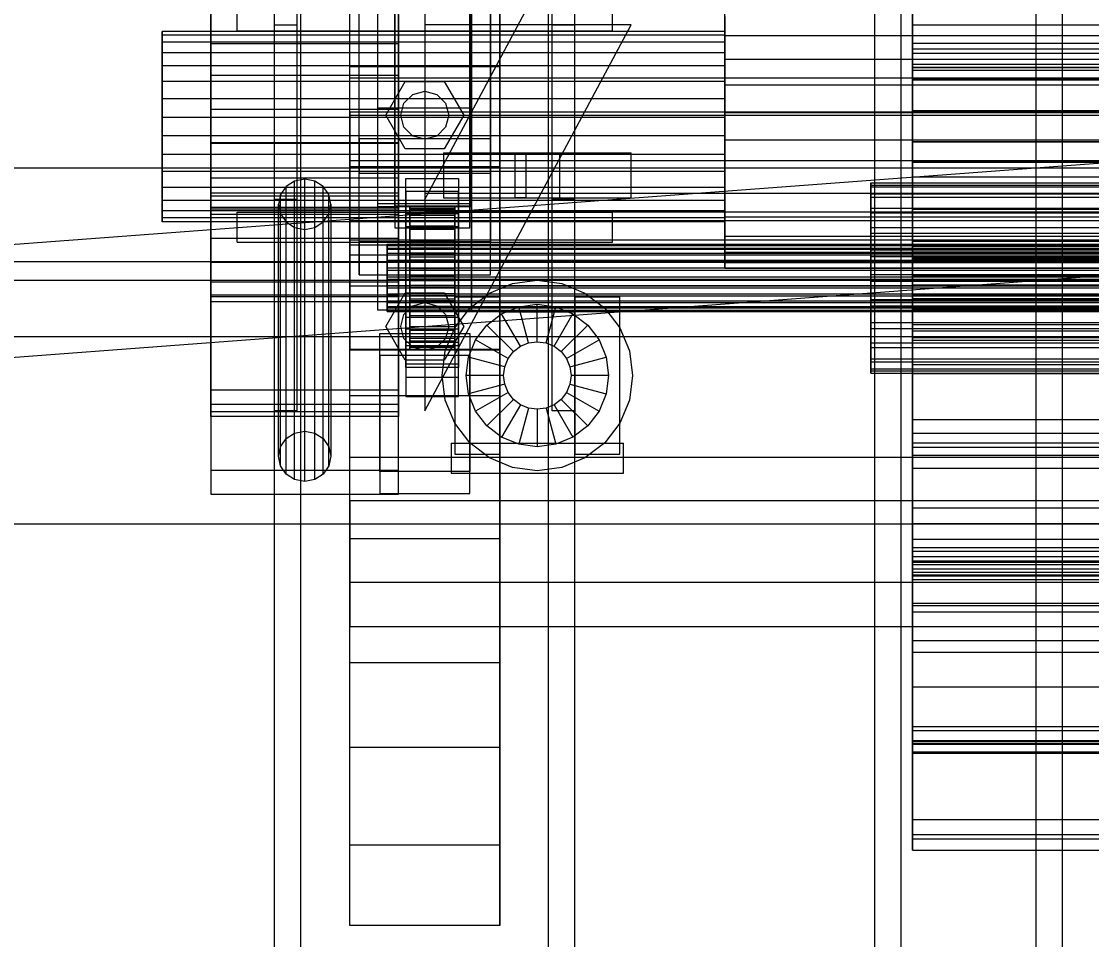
# Model space of a CAD drawing. Header units: millimetres. Extents: x -1970 to 34302, y -65268 to 6837.
# Drawn here: x -537.5 to -252.3, y -35796.8 to -35551.9 of the extents above; entities that cross this region are included whole.
import ezdxf

# ---------------------------------------------------------------- set-up
doc = ezdxf.new("R2010")
doc.units = ezdxf.units.MM
for name, color, linetype, lineweight in [('COTAS_O', 1, 'Continuous', 0), ('COTAS_P', 1, 'Continuous', 0), ('frontal_C01', 7, 'Continuous', 0), ('frontal_C02', 7, 'Continuous', 0), ('frontal_C05', 7, 'Continuous', 0), ('frontal_C07', 7, 'Continuous', 0), ('frontal_tolva_provisional', 7, 'Continuous', 0)]:
    doc.layers.add(name, color=color, linetype=linetype, lineweight=lineweight)
doc.dimstyles.new('R19_100', dxfattribs={"dimtxt": 250, "dimasz": 150, "dimexe": 150, "dimexo": 80, "dimgap": 100, "dimtad": 1, "dimtih": 1, "dimtoh": 1, "dimdsep": 46, "dimcen": 0.09, "dimadec": 0, "dimazin": 0, "dimtfac": 1, "dimtdec": 4, "dimtofl": 0, "dimtmove": 0, "dimatfit": 3, "dimfxl": 1, "dimtolj": 1, "dimtzin": 0, "dimarcsym": 0})

# ---------------------------------------------------------------- blocks, each defined once
blk = doc.blocks.new('*D41')
at = {"layer": 'COTAS_O', "color": 0, "lineweight": -2, "transparency": 16777216}
for p, q in [((-1480, -35920), (-1480, -35150)), ((490, -35920), (490, -35150)), ((-1330, -35300), (340, -35300))]:
    blk.add_line(p, q, dxfattribs=at)
at = {"layer": 'COTAS_O', "color": 0, "transparency": 16777216}
for points in [[(-1330, -35275), (-1330, -35325), (-1480, -35300)], [(340, -35275), (340, -35325), (490, -35300)]]:
    blk.add_solid(points, dxfattribs=at)
at = {"layer": 'Defpoints', "color": 0, "transparency": 16777216}
for p in [(490, -35300), (-1480, -36000), (490, -36000)]:
    blk.add_point(p, dxfattribs=at)
blk = doc.blocks.new('*D42')
at = {"layer": 'COTAS_P', "color": 0, "lineweight": -2, "transparency": 16777216}
for p, q in [((-724, -34900), (46, -34900)), ((-104, -35850), (-104, -35050)), ((-724, -36000), (46, -36000))]:
    blk.add_line(p, q, dxfattribs=at)
at = {"layer": 'COTAS_P', "color": 0, "transparency": 16777216}
for points in [[(-129, -35050), (-79, -35050), (-104, -34900)], [(-129, -35850), (-79, -35850), (-104, -36000)]]:
    blk.add_solid(points, dxfattribs=at)
at = {"layer": 'Defpoints', "color": 0, "transparency": 16777216}
for p in [(-804, -34900), (-104, -34900), (-804, -36000)]:
    blk.add_point(p, dxfattribs=at)
blk = doc.blocks.new('*D43')
at = {"layer": 'COTAS_P', "color": 0, "lineweight": -2, "transparency": 16777216}
for p, q in [((-804, -35920), (-804, -35150)), ((804, -35920), (804, -35150)), ((-654, -35300), (654, -35300))]:
    blk.add_line(p, q, dxfattribs=at)
at = {"layer": 'COTAS_P', "color": 0, "transparency": 16777216}
for points in [[(-654, -35275), (-654, -35325), (-804, -35300)], [(654, -35275), (654, -35325), (804, -35300)]]:
    blk.add_solid(points, dxfattribs=at)
at = {"layer": 'Defpoints', "color": 0, "transparency": 16777216}
for p in [(804, -35300), (-804, -36000), (804, -36000)]:
    blk.add_point(p, dxfattribs=at)

msp = doc.modelspace()

# ---------------------------------------------------------------- linework, layer by layer
at = {"layer": 'frontal_C01'}
for p, q in [((-470, -35975), (-470, -34032.596)), ((-463, -35975), (-463, -34032.596)), ((-397, -35975), (-397, -34032.596)), ((-390, -35975), (-390, -34032.596)), ((-470, -35975), (-470, -34793.537)), ((-463, -35975), (-463, -34793.537)), ((-397, -35975), (-397, -34793.537)), ((-390, -35975), (-390, -34793.537)), ((-442.5, -35575.013), (-442.5, -34933.521)), ((-417.5, -34933.521), (-417.5, -35575.013)), ((-442.5, -35600.645), (-442.5, -34959.153)), ((-417.5, -35600.645), (-417.5, -34959.153)), ((-450, -35564.015), (-450, -35198.763)), ((-410, -35198.763), (-410, -35564.015)), ((-450, -35611.642), (-450, -35246.391)), ((-410, -35611.642), (-410, -35246.391)), ((-447.5, -35583.263), (-447.5, -35307.023)), ((-412.5, -35307.023), (-412.5, -35583.263)), ((-447.5, -35592.394), (-447.5, -35316.154)), ((-412.5, -35592.394), (-412.5, -35316.154)), ((-470, -35599.479), (-470, -35496.479)), ((-464, -35599.479), (-464, -35496.479)), ((-430, -35599.479), (-375, -35496.479)), ((-430, -35496.479), (-430, -35599.479)), ((-396, -35599.479), (-396, -35496.479)), ((-390, -35599.479), (-390, -35496.479)), ((-300, -35512.784), (-300, -35560.412)), ((-300, -35563.456), (-300, -35515.828)), ((-300, -35565.047), (-300, -35516.191)), ((-300, -35518.318), (-300, -35567.174)), ((-480, -35554.479), (-480, -35546.479)), ((-380, -35554.479), (-380, -35546.479)), ((-480, -35554.479), (-380, -35554.479)), ((-470, -35554.479), (-463, -35554.479)), ((-470, -35975), (-470, -35554.479)), ((-463, -35975), (-463, -35554.479)), ((-463, -35554.479), (-397, -35554.479)), ((-397, -35554.479), (-390, -35554.479)), ((-397, -35975), (-397, -35554.479)), ((-390, -35975), (-390, -35554.479)), ((-300, -35564.136), (-300, -35559.391)), ((-300, -35559.391), (-300, -35583.956)), ((300, -35559.391), (-300, -35559.391)), ((-300, -35560.412), (300, -35560.412)), ((-300, -35563.456), (-300, -35560.412)), ((-450, -35611.642), (-450, -35564.015)), ((-450, -35564.015), (-410, -35564.015)), ((-450, -35745.484), (-450, -35564.015)), ((-410, -35564.015), (-410, -35611.642)), ((-410, -35564.015), (-410, -35745.484)), ((300, -35563.456), (-300, -35563.456)), ((-300, -35589.432), (-300, -35564.136)), ((-300, -35564.136), (300, -35564.136)), ((-300, -35564.278), (-300, -35567.594)), ((-300, -35589.596), (-300, -35564.278)), ((-300, -35564.278), (300, -35564.278)), ((300, -35565.047), (-300, -35565.047)), ((-300, -35565.047), (-300, -35567.174)), ((-450, -35576.135), (-450, -35567.004)), ((-450, -35567.004), (450, -35567.004)), ((-450, -35605.106), (-450, -35567.004)), ((-440.4, -35576.979), (-435.2, -35567.972)), ((-435.2, -35567.972), (-424.8, -35567.972)), ((-424.8, -35567.972), (-419.6, -35576.979)), ((-300, -35567.174), (300, -35567.174)), ((-300, -35567.594), (-300, -35593.423)), ((300, -35567.594), (-300, -35567.594)), ((-433.2, -35571.436), (-430, -35570.579)), ((-430, -35570.579), (-426.8, -35571.436)), ((-436.4, -35576.979), (-435.543, -35573.779)), ((-435.543, -35573.779), (-433.2, -35571.436)), ((-426.8, -35571.436), (-424.457, -35573.779)), ((-424.457, -35573.779), (-423.6, -35576.979)), ((450, -35576.135), (-450, -35576.135)), ((-450, -35576.135), (-450, -35614.237)), ((-450, -35589.153), (-450, -35576.978)), ((-450, -35576.978), (450, -35576.978)), ((-450, -35610.318), (-450, -35576.978)), ((-442.5, -35600.645), (-442.5, -35575.013)), ((-442.5, -35575.013), (-417.5, -35575.013)), ((-435.2, -35585.985), (-440.4, -35576.979)), ((-435.543, -35580.179), (-436.4, -35576.979)), ((-419.6, -35576.979), (-424.8, -35585.985)), ((-423.6, -35576.979), (-424.457, -35580.179)), ((-417.5, -35575.013), (-417.5, -35600.645)), ((-433.2, -35582.521), (-435.543, -35580.179)), ((-430, -35583.379), (-433.2, -35582.521)), ((-426.8, -35582.521), (-430, -35583.379)), ((-424.457, -35580.179), (-426.8, -35582.521)), ((-412.5, -35583.263), (-447.5, -35583.263)), ((-447.5, -35583.263), (-447.5, -35592.394)), ((-412.5, -35592.394), (-412.5, -35583.263)), ((-300, -35583.956), (-300, -35589.432)), ((-300, -35583.956), (300, -35583.956)), ((-424.8, -35585.985), (-435.2, -35585.985)), ((450, -35589.153), (-450, -35589.153)), ((-450, -35589.153), (-450, -35622.493)), ((300, -35589.432), (-300, -35589.432)), ((-300, -35593.423), (-300, -35589.596)), ((300, -35589.596), (-300, -35589.596)), ((-447.5, -35592.394), (-412.5, -35592.394)), ((-300, -35593.423), (300, -35593.423)), ((-464, -35599.479), (-470, -35599.479)), ((-390, -35599.479), (-396, -35599.479)), ((-417.5, -35600.645), (-442.5, -35600.645)), ((450, -35605.106), (-450, -35605.106)), ((-450, -35605.106), (-450, -35614.237)), ((450, -35610.318), (-450, -35610.318)), ((-450, -35610.318), (-450, -35622.493)), ((-410, -35611.642), (-450, -35611.642)), ((-450, -35793.112), (-450, -35611.642)), ((-410, -35793.112), (-410, -35611.642)), ((-450, -35614.237), (450, -35614.237)), ((-450, -35622.493), (450, -35622.493)), ((-450, -35793.112), (-450, -35745.484)), ((-450, -35745.484), (-410, -35745.484)), ((-410, -35745.484), (-410, -35793.112)), ((-410, -35793.112), (-450, -35793.112))]:
    msp.add_line(p, q, dxfattribs=at)
at = {"layer": 'frontal_C02'}
for p, q in [((-470, -35975), (-470, -33576.746)), ((-463, -35975), (-463, -33576.746)), ((-397, -35975), (-397, -33576.746)), ((-390, -35975), (-390, -33576.746)), ((-470, -35975), (-470, -34072.136)), ((-463, -35975), (-463, -34072.136)), ((-397, -35975), (-397, -34072.136)), ((-390, -35975), (-390, -34072.136)), ((-470, -35975), (-470, -34861.253)), ((-463, -35975), (-463, -34861.253)), ((-397, -35975), (-397, -34861.253)), ((-390, -35975), (-390, -34861.253)), ((-442.5, -35601.333), (-442.5, -35132.029)), ((-417.5, -35132.029), (-417.5, -35601.333)), ((-442.5, -35628.97), (-442.5, -35159.666)), ((-417.5, -35628.97), (-417.5, -35159.666)), ((-450, -35590.878), (-450, -35303.277)), ((-410, -35303.277), (-410, -35590.878)), ((-450, -35639.425), (-450, -35351.825)), ((-410, -35639.425), (-410, -35351.825)), ((-438, -35601.188), (-438, -35450.491)), ((-418, -35450.491), (-418, -35601.188)), ((-438, -35456.337), (-438, -35607.033)), ((-418, -35607.033), (-418, -35456.337)), ((-450, -35651.688), (-450, -35477.439)), ((-410, -35477.439), (-410, -35651.688)), ((-447.5, -35610.767), (-447.5, -35492.182)), ((-412.5, -35492.182), (-412.5, -35610.767)), ((-447.5, -35619.535), (-447.5, -35500.95)), ((-412.5, -35619.535), (-412.5, -35500.95)), ((-450, -35689.941), (-450, -35515.692)), ((-410, -35689.941), (-410, -35515.692)), ((-300, -35523.652), (-300, -35552.993)), ((-487, -35543.73), (-487, -35557.93)), ((-437, -35557.93), (-437, -35543.73)), ((-300, -35575.825), (-300, -35544.928)), ((-430, -35547.837), (-430, -35597.837)), ((-350, -35555.832), (-350, -35546.45)), ((-300, -35557.865), (-300, -35546.612)), ((-300, -35557.865), (-300, -35548.121)), ((-487, -35566.264), (-487, -35550.108)), ((-437, -35550.108), (-437, -35566.264)), ((-350, -35550.676), (-350, -35562.156)), ((-470, -35655.837), (-470, -35552.837)), ((-470, -35552.837), (-464, -35552.837)), ((-464, -35655.837), (-464, -35552.837)), ((-430, -35655.837), (-375, -35552.837)), ((-375, -35552.837), (-430, -35552.837)), ((-430, -35552.837), (-430, -35655.837)), ((-396, -35655.837), (-396, -35552.837)), ((-396, -35552.837), (-390, -35552.837)), ((-390, -35655.837), (-390, -35552.837)), ((-300, -35552.993), (-300, -35584.175)), ((300, -35552.993), (-300, -35552.993)), ((-500, -35557.486), (-500, -35554.618)), ((-500, -35554.618), (-500, -35555.613)), ((-350, -35554.618), (-500, -35554.618)), ((-500, -35555.613), (-500, -35560.322)), ((-350, -35555.613), (-500, -35555.613)), ((-350, -35555.613), (-350, -35554.618)), ((-350, -35554.618), (-350, -35557.486)), ((-350, -35560.322), (-350, -35555.613)), ((-350, -35568.894), (-350, -35555.832)), ((350, -35555.832), (-350, -35555.832)), ((-500, -35563.782), (-500, -35557.486)), ((-350, -35557.486), (-500, -35557.486)), ((-487, -35557.93), (-487, -35575.49)), ((-437, -35557.93), (-487, -35557.93)), ((-437, -35575.49), (-437, -35557.93)), ((-350, -35557.486), (-350, -35563.782)), ((300, -35557.865), (-300, -35557.865)), ((-500, -35560.322), (-500, -35568.026)), ((-350, -35560.322), (-500, -35560.322)), ((-350, -35568.026), (-350, -35560.322)), ((-350, -35562.156), (-350, -35576.354)), ((350, -35562.156), (-350, -35562.156)), ((-500, -35572.547), (-500, -35563.782)), ((-350, -35563.782), (-500, -35563.782)), ((-350, -35563.782), (-350, -35572.547)), ((-500, -35568.026), (-500, -35577.553)), ((-350, -35568.026), (-500, -35568.026)), ((-487, -35584.51), (-487, -35566.264)), ((-487, -35566.264), (-437, -35566.264)), ((-437, -35566.264), (-437, -35584.51)), ((-350, -35577.553), (-350, -35568.026)), ((-350, -35583.646), (-350, -35568.894)), ((-350, -35568.894), (350, -35568.894)), ((-500, -35582.447), (-500, -35572.547)), ((-500, -35572.547), (-350, -35572.547)), ((-350, -35572.547), (-350, -35582.447)), ((-487, -35575.49), (-487, -35593.736)), ((-437, -35575.49), (-487, -35575.49)), ((-437, -35593.736), (-437, -35575.49)), ((-350, -35576.354), (-350, -35591.106)), ((350, -35576.354), (-350, -35576.354)), ((-300, -35607.007), (-300, -35575.825)), ((300, -35575.825), (-300, -35575.825)), ((-500, -35577.553), (-500, -35587.453)), ((-350, -35577.553), (-500, -35577.553)), ((-350, -35587.453), (-350, -35577.553)), ((-500, -35591.974), (-500, -35582.447)), ((-350, -35582.447), (-500, -35582.447)), ((-350, -35582.447), (-350, -35591.974)), ((-487, -35657.312), (-487, -35584.245)), ((-487, -35584.245), (-437, -35584.245)), ((-487, -35598.59), (-487, -35584.245)), ((-487, -35602.07), (-487, -35584.51)), ((-437, -35584.51), (-487, -35584.51)), ((-437, -35584.245), (-437, -35657.312)), ((-437, -35584.245), (-437, -35598.59)), ((-437, -35584.51), (-437, -35602.07)), ((-350, -35597.844), (-350, -35583.646)), ((350, -35583.646), (-350, -35583.646)), ((-300, -35584.175), (-300, -35615.072)), ((300, -35584.175), (-300, -35584.175)), ((-500, -35587.453), (-500, -35596.218)), ((-350, -35587.453), (-500, -35587.453)), ((-350, -35596.218), (-350, -35587.453)), ((-410, -35590.77), (-450, -35590.77)), ((-450, -35590.77), (-450, -35639.533)), ((-450, -35722.94), (-450, -35590.77)), ((-450, -35639.425), (-450, -35590.878)), ((-450, -35590.878), (-410, -35590.878)), ((-410, -35639.533), (-410, -35590.77)), ((-410, -35590.77), (-410, -35722.94)), ((-410, -35590.878), (-410, -35639.425)), ((-350, -35591.106), (-350, -35604.168)), ((350, -35591.106), (-350, -35591.106)), ((-500, -35599.678), (-500, -35591.974)), ((-350, -35591.974), (-500, -35591.974)), ((-487, -35593.736), (-487, -35609.892)), ((-437, -35593.736), (-487, -35593.736)), ((-462, -35594.023), (-464.679, -35594.533)), ((-459.321, -35594.533), (-462, -35594.023)), ((-462, -35661.244), (-462, -35594.023)), ((-437, -35609.892), (-437, -35593.736)), ((-435, -35597.362), (-435, -35593.855)), ((-435, -35593.855), (-421, -35593.855)), ((-435, -35634.021), (-435, -35593.855)), ((-421, -35593.855), (-421, -35597.362)), ((-421, -35593.855), (-421, -35634.021)), ((-350, -35591.974), (-350, -35599.678)), ((-500, -35596.218), (-500, -35602.514)), ((-350, -35596.218), (-500, -35596.218)), ((-466.95, -35595.984), (-468.467, -35598.156)), ((-464.679, -35594.533), (-466.95, -35595.984)), ((-466.95, -35663.205), (-466.95, -35595.984)), ((-464.679, -35661.754), (-464.679, -35594.533)), ((-457.05, -35595.984), (-459.321, -35594.533)), ((-459.321, -35661.754), (-459.321, -35594.533)), ((-455.533, -35598.156), (-457.05, -35595.984)), ((-457.05, -35663.205), (-457.05, -35595.984)), ((-350, -35602.514), (-350, -35596.218)), ((-311.15, -35596.077), (-311.15, -35594.983)), ((-311.15, -35594.983), (-311.15, -35595.62)), ((-311.15, -35594.983), (311.15, -35594.983)), ((-311.15, -35595.62), (-311.15, -35597.942)), ((-311.15, -35595.62), (311.15, -35595.62)), ((-311.15, -35598.826), (-311.15, -35596.077)), ((-311.15, -35596.077), (311.15, -35596.077)), ((-500, -35604.387), (-500, -35599.678)), ((-350, -35599.678), (-500, -35599.678)), ((-487, -35650.295), (-487, -35597.688)), ((-487, -35597.688), (-437, -35597.688)), ((-487, -35603.426), (-487, -35597.688)), ((-437, -35598.59), (-487, -35598.59)), ((-487, -35598.59), (-487, -35671.657)), ((-468.467, -35598.156), (-469, -35600.718)), ((-468.467, -35665.377), (-468.467, -35598.156)), ((-455, -35600.718), (-455.533, -35598.156)), ((-455.533, -35665.377), (-455.533, -35598.156)), ((-437, -35597.688), (-437, -35650.295)), ((-437, -35597.688), (-437, -35603.426)), ((-437, -35671.657), (-437, -35598.59)), ((-421, -35597.362), (-435, -35597.362)), ((-435, -35597.362), (-435, -35637.528)), ((-430, -35597.837), (-430, -35602.837)), ((430, -35597.837), (-430, -35597.837)), ((-421, -35637.528), (-421, -35597.362)), ((-350, -35609.324), (-350, -35597.844)), ((350, -35597.844), (-350, -35597.844)), ((-350, -35599.678), (-350, -35604.387)), ((-311.15, -35597.942), (-311.15, -35601.794)), ((-311.15, -35597.942), (311.15, -35597.942)), ((-311.15, -35603.043), (-311.15, -35598.826)), ((-311.15, -35598.826), (311.15, -35598.826)), ((-500, -35602.514), (-500, -35605.382)), ((-350, -35602.514), (-500, -35602.514)), ((-487, -35654.121), (-487, -35601.513)), ((-487, -35601.513), (-437, -35601.513)), ((-487, -35625.421), (-487, -35601.513)), ((-487, -35616.27), (-487, -35602.07)), ((-437, -35602.07), (-487, -35602.07)), ((-469, -35600.718), (-468.467, -35603.279)), ((-469, -35667.939), (-469, -35600.718)), ((-455.533, -35603.279), (-455, -35600.718)), ((-455, -35600.718), (-455, -35667.939)), ((-442.5, -35628.97), (-442.5, -35601.333)), ((-442.5, -35601.333), (-417.5, -35601.333)), ((-418, -35601.188), (-438, -35601.188)), ((-438, -35601.188), (-438, -35607.033)), ((-437, -35601.513), (-437, -35654.121)), ((-437, -35601.513), (-437, -35625.421)), ((-437, -35602.07), (-437, -35616.27)), ((-434, -35611.373), (-434, -35601.38)), ((-434, -35601.38), (-434, -35601.855)), ((-434, -35601.38), (-422, -35601.38)), ((-434, -35602.198), (-434, -35601.38)), ((-434, -35611.599), (-434, -35601.855)), ((-434, -35601.855), (-434, -35603.593)), ((-434, -35601.855), (-422, -35601.855)), ((-434, -35611.761), (-434, -35602.198)), ((-434, -35602.198), (-422, -35602.198)), ((-434, -35604.254), (-434, -35602.198)), ((-422, -35601.855), (-422, -35601.38)), ((-422, -35601.38), (-422, -35611.373)), ((-422, -35601.38), (-422, -35602.198)), ((-422, -35603.593), (-422, -35601.855)), ((-422, -35601.855), (-422, -35611.599)), ((-422, -35602.198), (-422, -35611.761)), ((-422, -35602.198), (-422, -35604.254)), ((-418, -35607.033), (-418, -35601.188)), ((-417.5, -35601.333), (-417.5, -35628.97)), ((-350, -35605.382), (-350, -35602.514)), ((-311.15, -35601.794), (-311.15, -35606.91)), ((-311.15, -35601.794), (311.15, -35601.794)), ((-300, -35602.135), (-300, -35613.388)), ((300, -35602.135), (-300, -35602.135)), ((-300, -35602.135), (-300, -35611.879)), ((-500, -35605.382), (-500, -35604.387)), ((-350, -35604.387), (-500, -35604.387)), ((-350, -35605.382), (-500, -35605.382)), ((-437, -35603.426), (-487, -35603.426)), ((-487, -35603.426), (-487, -35656.033)), ((-480, -35602.837), (-380, -35602.837)), ((-480, -35610.837), (-480, -35602.837)), ((-468.467, -35603.279), (-466.95, -35605.451)), ((-468.467, -35670.5), (-468.467, -35603.279)), ((-466.95, -35605.451), (-464.679, -35606.902)), ((-466.95, -35672.672), (-466.95, -35605.451)), ((-459.321, -35606.902), (-457.05, -35605.451)), ((-457.05, -35605.451), (-455.533, -35603.279)), ((-457.05, -35672.672), (-457.05, -35605.451)), ((-455.533, -35670.5), (-455.533, -35603.279)), ((-437, -35656.033), (-437, -35603.426)), ((-435, -35606.715), (-435, -35603.208)), ((-435, -35603.208), (-421, -35603.208)), ((-435, -35643.374), (-435, -35603.208)), ((-434, -35612.422), (-434, -35603.593)), ((-434, -35603.593), (-434, -35606.474)), ((-434, -35603.593), (-422, -35603.593)), ((-434, -35612.735), (-434, -35604.254)), ((-434, -35604.254), (-422, -35604.254)), ((-434, -35607.409), (-434, -35604.254)), ((430, -35602.837), (-430, -35602.837)), ((-422, -35606.474), (-422, -35603.593)), ((-422, -35603.593), (-422, -35612.422)), ((-422, -35604.254), (-422, -35612.735)), ((-422, -35604.254), (-422, -35607.409)), ((-421, -35603.208), (-421, -35606.715)), ((-421, -35603.208), (-421, -35643.374)), ((-380, -35610.837), (-380, -35602.837)), ((-350, -35604.168), (-350, -35613.55)), ((350, -35604.168), (-350, -35604.168)), ((-350, -35604.387), (-350, -35605.382)), ((-311.15, -35608.441), (-311.15, -35603.043)), ((-311.15, -35603.043), (311.15, -35603.043)), ((-464.679, -35606.902), (-462, -35607.412)), ((-464.679, -35674.123), (-464.679, -35606.902)), ((-462, -35607.412), (-459.321, -35606.902)), ((-462, -35674.633), (-462, -35607.412)), ((-459.321, -35674.123), (-459.321, -35606.902)), ((-438, -35607.033), (-418, -35607.033)), ((-421, -35606.715), (-435, -35606.715)), ((-435, -35606.715), (-435, -35646.881)), ((-434, -35613.787), (-434, -35606.474)), ((-434, -35606.474), (-434, -35610.301)), ((-434, -35606.474), (-422, -35606.474)), ((-434, -35614.229), (-434, -35607.409)), ((-434, -35607.409), (-422, -35607.409)), ((-434, -35611.446), (-434, -35607.409)), ((-422, -35610.301), (-422, -35606.474)), ((-422, -35606.474), (-422, -35613.787)), ((-422, -35607.409), (-422, -35614.229)), ((-422, -35607.409), (-422, -35611.446)), ((-421, -35646.881), (-421, -35606.715)), ((-311.15, -35606.91), (-311.15, -35612.944)), ((-311.15, -35606.91), (311.15, -35606.91)), ((-311.15, -35614.652), (-311.15, -35608.441)), ((-311.15, -35608.441), (311.15, -35608.441)), ((-300, -35636.348), (-300, -35607.007)), ((300, -35607.007), (-300, -35607.007)), ((-487, -35609.892), (-487, -35621.496)), ((-437, -35609.892), (-487, -35609.892)), ((-480, -35610.837), (-380, -35610.837)), ((-470, -35610.837), (-463, -35610.837)), ((-470, -35975), (-470, -35610.837)), ((-463, -35975), (-463, -35610.837)), ((-463, -35610.837), (-397, -35610.837)), ((-412.5, -35610.767), (-447.5, -35610.767)), ((-447.5, -35610.767), (-447.5, -35619.535)), ((-437, -35621.496), (-437, -35609.892)), ((-434, -35615.6), (-434, -35610.301)), ((-434, -35610.301), (-434, -35614.815)), ((-434, -35610.301), (-422, -35610.301)), ((-422, -35614.815), (-422, -35610.301)), ((-422, -35610.301), (-422, -35615.6)), ((-412.5, -35619.535), (-412.5, -35610.767)), ((-397, -35610.837), (-390, -35610.837)), ((-397, -35975), (-397, -35610.837)), ((-390, -35975), (-390, -35610.837)), ((-350, -35616.341), (-350, -35609.324)), ((350, -35609.324), (-350, -35609.324)), ((-300, -35610.29), (300, -35610.29)), ((-300, -35624.903), (-300, -35610.29)), ((-300, -35619.854), (-300, -35610.29)), ((-300, -35625.815), (-300, -35610.624)), ((-300, -35610.624), (-300, -35615.344)), ((300, -35610.624), (-300, -35610.624)), ((-440, -35611.761), (-440, -35611.373)), ((-440, -35611.373), (-440, -35611.599)), ((-440, -35611.373), (440, -35611.373)), ((-440, -35611.599), (-440, -35612.422)), ((-440, -35611.599), (440, -35611.599)), ((-440, -35612.735), (-440, -35611.761)), ((-440, -35611.761), (440, -35611.761)), ((-440, -35612.422), (-440, -35613.787)), ((-440, -35612.422), (440, -35612.422)), ((-440, -35614.229), (-440, -35612.735)), ((-440, -35612.735), (440, -35612.735)), ((-440, -35613.787), (-440, -35615.6)), ((-440, -35613.787), (440, -35613.787)), ((-434, -35611.599), (-434, -35611.373)), ((-422, -35611.373), (-434, -35611.373)), ((-434, -35611.373), (-434, -35611.761)), ((-434, -35616.142), (-434, -35611.446)), ((-434, -35611.446), (-422, -35611.446)), ((-434, -35616.092), (-434, -35611.446)), ((-434, -35612.422), (-434, -35611.599)), ((-422, -35611.599), (-434, -35611.599)), ((-422, -35611.761), (-434, -35611.761)), ((-434, -35611.761), (-434, -35612.735)), ((-434, -35613.787), (-434, -35612.422)), ((-422, -35612.422), (-434, -35612.422)), ((-422, -35612.735), (-434, -35612.735)), ((-434, -35612.735), (-434, -35614.229)), ((-434, -35615.6), (-434, -35613.787)), ((-422, -35613.787), (-434, -35613.787)), ((-422, -35611.373), (-422, -35611.599)), ((-422, -35611.761), (-422, -35611.373)), ((-422, -35611.446), (-422, -35616.142)), ((-422, -35611.446), (-422, -35616.092)), ((-422, -35611.599), (-422, -35612.422)), ((-422, -35612.735), (-422, -35611.761)), ((-422, -35612.422), (-422, -35613.787)), ((-422, -35614.229), (-422, -35612.735)), ((-422, -35613.787), (-422, -35615.6)), ((-350, -35613.55), (-350, -35617.825)), ((350, -35613.55), (-350, -35613.55)), ((-311.15, -35612.944), (-311.15, -35619.484)), ((311.15, -35612.944), (-311.15, -35612.944)), ((-300, -35611.879), (300, -35611.879)), ((-300, -35623.132), (-300, -35611.879)), ((-300, -35613.388), (300, -35613.388)), ((-300, -35623.132), (-300, -35613.388)), ((-487, -35624.948), (-487, -35616.27)), ((-437, -35616.27), (-487, -35616.27)), ((-440, -35616.142), (-440, -35614.229)), ((-440, -35614.229), (440, -35614.229)), ((-440, -35615.6), (-440, -35617.738)), ((-440, -35615.6), (440, -35615.6)), ((-440, -35618.343), (-440, -35616.142)), ((-440, -35616.142), (440, -35616.142)), ((-437, -35616.27), (-437, -35624.948)), ((-422, -35614.229), (-434, -35614.229)), ((-434, -35614.229), (-434, -35616.142)), ((-434, -35614.815), (-434, -35617.738)), ((-422, -35614.815), (-434, -35614.815)), ((-434, -35614.815), (-434, -35619.707)), ((-434, -35617.738), (-434, -35615.6)), ((-422, -35615.6), (-434, -35615.6)), ((-434, -35618.343), (-434, -35616.092)), ((-434, -35616.092), (-422, -35616.092)), ((-434, -35621.029), (-434, -35616.092)), ((-422, -35616.142), (-434, -35616.142)), ((-434, -35616.142), (-434, -35618.343)), ((-422, -35616.142), (-422, -35614.229)), ((-422, -35617.738), (-422, -35614.815)), ((-422, -35619.707), (-422, -35614.815)), ((-422, -35615.6), (-422, -35617.738)), ((-422, -35616.092), (-422, -35618.343)), ((-422, -35616.092), (-422, -35621.029)), ((-422, -35618.343), (-422, -35616.142)), ((-350, -35617.825), (-350, -35616.341)), ((350, -35616.341), (-350, -35616.341)), ((-311.15, -35621.252), (-311.15, -35614.652)), ((-311.15, -35614.652), (311.15, -35614.652)), ((-300, -35615.072), (-300, -35643.579)), ((300, -35615.072), (-300, -35615.072)), ((-300, -35615.344), (-300, -35632.876)), ((-300, -35615.344), (300, -35615.344)), ((-447.5, -35619.535), (-412.5, -35619.535)), ((-440, -35617.738), (-440, -35620.055)), ((440, -35617.738), (-440, -35617.738)), ((-440, -35620.681), (-440, -35618.343)), ((-440, -35618.343), (440, -35618.343)), ((-434, -35617.738), (-422, -35617.738)), ((-434, -35620.055), (-434, -35617.738)), ((-422, -35618.343), (-434, -35618.343)), ((-434, -35618.343), (-434, -35620.681)), ((-434, -35620.055), (-434, -35619.707)), ((-434, -35619.707), (-434, -35624.644)), ((-434, -35619.707), (-422, -35619.707)), ((-422, -35617.738), (-422, -35620.055)), ((-422, -35620.681), (-422, -35618.343)), ((-422, -35624.644), (-422, -35619.707)), ((-422, -35619.707), (-422, -35620.055)), ((350, -35617.825), (-350, -35617.825)), ((-311.15, -35619.484), (-311.15, -35626.085)), ((-311.15, -35619.484), (311.15, -35619.484)), ((-300, -35619.854), (-300, -35634.467)), ((300, -35619.854), (-300, -35619.854)), ((-487, -35621.496), (-487, -35626.783)), ((-437, -35621.496), (-487, -35621.496)), ((-440, -35620.055), (-440, -35622.394)), ((-440, -35620.055), (440, -35620.055)), ((-440, -35622.998), (-440, -35620.681)), ((-440, -35620.681), (440, -35620.681)), ((-440, -35622.394), (-440, -35624.594)), ((-440, -35622.394), (440, -35622.394)), ((-437, -35626.783), (-437, -35621.496)), ((-434, -35622.394), (-434, -35620.055)), ((-422, -35620.055), (-434, -35620.055)), ((-434, -35620.681), (-434, -35621.029)), ((-422, -35620.681), (-434, -35620.681)), ((-434, -35620.681), (-434, -35622.998)), ((-434, -35621.029), (-422, -35621.029)), ((-434, -35625.921), (-434, -35621.029)), ((-434, -35624.594), (-434, -35622.394)), ((-434, -35622.394), (-434, -35624.644)), ((-422, -35622.394), (-434, -35622.394)), ((-422, -35620.055), (-422, -35622.394)), ((-422, -35621.029), (-422, -35620.681)), ((-422, -35622.998), (-422, -35620.681)), ((-422, -35621.029), (-422, -35625.921)), ((-422, -35624.644), (-422, -35622.394)), ((-422, -35622.394), (-422, -35624.594)), ((-311.15, -35627.792), (-311.15, -35621.252)), ((-311.15, -35621.252), (311.15, -35621.252)), ((-300, -35622.178), (-300, -35637.088)), ((-300, -35628.678), (-300, -35622.178)), ((-300, -35622.178), (300, -35622.178)), ((-487, -35626.783), (-487, -35624.948)), ((-437, -35624.948), (-487, -35624.948)), ((-437, -35625.421), (-487, -35625.421)), ((-487, -35625.421), (-487, -35678.029)), ((-440.4, -35633.337), (-435.2, -35624.33)), ((-440, -35625.136), (-440, -35622.998)), ((-440, -35622.998), (440, -35622.998)), ((-440, -35624.594), (-440, -35626.507)), ((-440, -35624.594), (440, -35624.594)), ((-440, -35626.95), (-440, -35625.136)), ((-440, -35625.136), (440, -35625.136)), ((-437, -35624.948), (-437, -35626.783)), ((-437, -35678.029), (-437, -35625.421)), ((-435.2, -35624.33), (-424.8, -35624.33)), ((-434, -35622.998), (-434, -35625.921)), ((-422, -35622.998), (-434, -35622.998)), ((-434, -35622.998), (-434, -35625.136)), ((-434, -35626.507), (-434, -35624.594)), ((-434, -35624.594), (-434, -35629.29)), ((-422, -35624.594), (-434, -35624.594)), ((-434, -35624.644), (-434, -35629.29)), ((-434, -35624.644), (-422, -35624.644)), ((-434, -35625.136), (-434, -35630.435)), ((-422, -35625.136), (-434, -35625.136)), ((-434, -35625.136), (-434, -35626.95)), ((-424.8, -35624.33), (-419.6, -35633.337)), ((-422, -35625.921), (-422, -35622.998)), ((-422, -35625.136), (-422, -35622.998)), ((-422, -35629.29), (-422, -35624.594)), ((-422, -35624.594), (-422, -35626.507)), ((-422, -35629.29), (-422, -35624.644)), ((-422, -35630.435), (-422, -35625.136)), ((-422, -35626.95), (-422, -35625.136)), ((300, -35623.132), (-300, -35623.132)), ((300, -35624.903), (-300, -35624.903)), ((-300, -35624.903), (-300, -35634.467)), ((-437, -35626.783), (-487, -35626.783)), ((-440, -35626.507), (-440, -35628.001)), ((-440, -35626.507), (440, -35626.507)), ((-440, -35628.314), (-440, -35626.95)), ((-440, -35626.95), (440, -35626.95)), ((-440, -35628.001), (-440, -35628.975)), ((-440, -35628.001), (440, -35628.001)), ((-440, -35629.137), (-440, -35628.314)), ((-440, -35628.314), (440, -35628.314)), ((-435.543, -35630.137), (-433.2, -35627.794)), ((-434, -35625.921), (-422, -35625.921)), ((-434, -35630.435), (-434, -35625.921)), ((-434, -35628.001), (-434, -35626.507)), ((-434, -35626.507), (-434, -35633.328)), ((-422, -35626.507), (-434, -35626.507)), ((-434, -35626.95), (-434, -35634.262)), ((-422, -35626.95), (-434, -35626.95)), ((-434, -35626.95), (-434, -35628.314)), ((-434, -35628.975), (-434, -35628.001)), ((-434, -35628.001), (-434, -35636.482)), ((-422, -35628.001), (-434, -35628.001)), ((-434, -35628.314), (-434, -35637.143)), ((-422, -35628.314), (-434, -35628.314)), ((-434, -35628.314), (-434, -35629.137)), ((-433.2, -35627.794), (-430, -35626.937)), ((-430, -35626.937), (-426.8, -35627.794)), ((-426.8, -35627.794), (-424.457, -35630.137)), ((-422, -35625.921), (-422, -35630.435)), ((-422, -35633.328), (-422, -35626.507)), ((-422, -35626.507), (-422, -35628.001)), ((-422, -35634.262), (-422, -35626.95)), ((-422, -35628.314), (-422, -35626.95)), ((-422, -35636.482), (-422, -35628.001)), ((-422, -35628.001), (-422, -35628.975)), ((-422, -35637.143), (-422, -35628.314)), ((-422, -35629.137), (-422, -35628.314)), ((-311.15, -35626.085), (-311.15, -35632.295)), ((-311.15, -35626.085), (311.15, -35626.085)), ((-311.15, -35633.826), (-311.15, -35627.792)), ((-311.15, -35627.792), (311.15, -35627.792)), ((-300, -35632.876), (-300, -35625.815)), ((-300, -35625.815), (300, -35625.815)), ((-417.5, -35628.97), (-442.5, -35628.97)), ((-440, -35628.975), (-440, -35629.363)), ((-440, -35628.975), (440, -35628.975)), ((-440, -35629.363), (-440, -35629.137)), ((-440, -35629.137), (440, -35629.137)), ((-440, -35629.363), (440, -35629.363)), ((-436.4, -35633.337), (-435.543, -35630.137)), ((-435, -35644.304), (-435, -35630.86)), ((-435, -35630.86), (-421, -35630.86)), ((-435, -35638.511), (-435, -35630.86)), ((-434, -35629.363), (-434, -35628.975)), ((-434, -35628.975), (-434, -35638.538)), ((-422, -35628.975), (-434, -35628.975)), ((-434, -35629.137), (-434, -35638.881)), ((-422, -35629.137), (-434, -35629.137)), ((-434, -35629.137), (-434, -35629.363)), ((-434, -35629.29), (-434, -35633.328)), ((-434, -35629.29), (-422, -35629.29)), ((-434, -35629.363), (-434, -35639.357)), ((-422, -35629.363), (-434, -35629.363)), ((-434, -35630.435), (-422, -35630.435)), ((-434, -35634.262), (-434, -35630.435)), ((-424.457, -35630.137), (-423.6, -35633.337)), ((-422, -35638.538), (-422, -35628.975)), ((-422, -35628.975), (-422, -35629.363)), ((-422, -35638.881), (-422, -35629.137)), ((-422, -35629.363), (-422, -35629.137)), ((-422, -35633.328), (-422, -35629.29)), ((-422, -35639.357), (-422, -35629.363)), ((-422, -35630.435), (-422, -35634.262)), ((-421, -35630.86), (-421, -35644.304)), ((-421, -35630.86), (-421, -35638.511)), ((-300, -35645.886), (-300, -35628.678)), ((300, -35628.678), (-300, -35628.678)), ((-435.2, -35642.343), (-440.4, -35633.337)), ((-435.543, -35636.537), (-436.4, -35633.337)), ((-421, -35634.021), (-435, -35634.021)), ((-435, -35634.021), (-435, -35637.528)), ((-434, -35633.328), (-434, -35636.482)), ((-434, -35633.328), (-422, -35633.328)), ((-419.6, -35633.337), (-424.8, -35642.343)), ((-423.6, -35633.337), (-424.457, -35636.537)), ((-422, -35636.482), (-422, -35633.328)), ((-421, -35637.528), (-421, -35634.021)), ((-311.15, -35632.295), (-311.15, -35637.693)), ((-311.15, -35632.295), (311.15, -35632.295)), ((-311.15, -35638.943), (-311.15, -35633.826)), ((-311.15, -35633.826), (311.15, -35633.826)), ((300, -35632.876), (-300, -35632.876)), ((-442, -35641.026), (-442, -35635.181)), ((-442, -35635.181), (-418, -35635.181)), ((-442, -35672.017), (-442, -35635.181)), ((-433.2, -35638.879), (-435.543, -35636.537)), ((-434, -35634.262), (-422, -35634.262)), ((-434, -35637.143), (-434, -35634.262)), ((-434, -35636.482), (-434, -35638.538)), ((-434, -35636.482), (-422, -35636.482)), ((-424.457, -35636.537), (-426.8, -35638.879)), ((-422, -35634.262), (-422, -35637.143)), ((-422, -35638.538), (-422, -35636.482)), ((-418, -35635.181), (-418, -35641.026)), ((-418, -35635.181), (-418, -35672.017)), ((-300, -35634.467), (300, -35634.467)), ((-300, -35661.85), (-300, -35636.348)), ((300, -35636.348), (-300, -35636.348)), ((-410, -35639.425), (-450, -35639.425)), ((-450, -35639.533), (-410, -35639.533)), ((-450, -35771.703), (-450, -35639.533)), ((-435, -35637.528), (-421, -35637.528)), ((-421, -35638.511), (-435, -35638.511)), ((-435, -35638.511), (-435, -35651.955)), ((-434, -35637.143), (-422, -35637.143)), ((-434, -35638.881), (-434, -35637.143)), ((-434, -35638.538), (-434, -35639.357)), ((-434, -35638.538), (-422, -35638.538)), ((-434, -35638.881), (-422, -35638.881)), ((-434, -35639.357), (-434, -35638.881)), ((-434, -35639.357), (-422, -35639.357)), ((-430, -35639.737), (-433.2, -35638.879)), ((-426.8, -35638.879), (-430, -35639.737)), ((-422, -35637.143), (-422, -35638.881)), ((-422, -35639.357), (-422, -35638.538)), ((-422, -35638.881), (-422, -35639.357)), ((-421, -35651.955), (-421, -35638.511)), ((-410, -35771.703), (-410, -35639.533)), ((-311.15, -35637.693), (-311.15, -35641.91)), ((-311.15, -35637.693), (311.15, -35637.693)), ((-311.15, -35642.794), (-311.15, -35638.943)), ((-311.15, -35638.943), (311.15, -35638.943)), ((-300, -35637.088), (-300, -35645.886)), ((300, -35637.088), (-300, -35637.088)), ((-418, -35641.026), (-442, -35641.026)), ((-442, -35641.026), (-442, -35677.862)), ((-424.8, -35642.343), (-435.2, -35642.343)), ((-418, -35677.862), (-418, -35641.026)), ((-311.15, -35641.91), (-311.15, -35644.659)), ((-311.15, -35641.91), (311.15, -35641.91)), ((-421, -35643.374), (-435, -35643.374)), ((-435, -35643.374), (-435, -35646.881)), ((-421, -35644.304), (-435, -35644.304)), ((-435, -35644.304), (-435, -35651.955)), ((-421, -35646.881), (-421, -35643.374)), ((-421, -35651.955), (-421, -35644.304)), ((-311.15, -35645.116), (-311.15, -35642.794)), ((-311.15, -35642.794), (311.15, -35642.794)), ((-311.15, -35644.659), (-311.15, -35645.753)), ((-311.15, -35644.659), (311.15, -35644.659)), ((-311.15, -35645.753), (-311.15, -35645.116)), ((-311.15, -35645.116), (311.15, -35645.116)), ((-300, -35643.579), (-300, -35667.753)), ((300, -35643.579), (-300, -35643.579)), ((-435, -35646.881), (-421, -35646.881)), ((-311.15, -35645.753), (311.15, -35645.753)), ((-300, -35645.886), (300, -35645.886)), ((-437, -35650.295), (-487, -35650.295)), ((-487, -35650.295), (-487, -35656.033)), ((-437, -35656.033), (-437, -35650.295)), ((-437, -35654.121), (-487, -35654.121)), ((-487, -35654.121), (-487, -35678.029)), ((-450, -35689.941), (-450, -35651.688)), ((-450, -35651.688), (-410, -35651.688)), ((-437, -35678.029), (-437, -35654.121)), ((-435, -35651.955), (-421, -35651.955)), ((-410, -35651.688), (-410, -35689.941)), ((-487, -35656.033), (-437, -35656.033)), ((-464, -35655.837), (-470, -35655.837)), ((-390, -35655.837), (-396, -35655.837)), ((-437, -35657.312), (-487, -35657.312)), ((-487, -35657.312), (-487, -35671.657)), ((-437, -35671.657), (-437, -35657.312)), ((-300, -35658.193), (-300, -35692.297)), ((300, -35658.193), (-300, -35658.193)), ((-300, -35658.193), (-300, -35665.506)), ((-466.95, -35663.205), (-464.679, -35661.754)), ((-464.679, -35661.754), (-462, -35661.244)), ((-462, -35661.244), (-459.321, -35661.754)), ((-459.321, -35661.754), (-457.05, -35663.205)), ((-300, -35681.773), (-300, -35661.85)), ((300, -35661.85), (-300, -35661.85)), ((-469, -35667.939), (-468.467, -35665.377)), ((-468.467, -35665.377), (-466.95, -35663.205)), ((-457.05, -35663.205), (-455.533, -35665.377)), ((-455.533, -35665.377), (-455, -35667.939)), ((-300, -35664.343), (300, -35664.343)), ((-300, -35700.907), (-300, -35664.343)), ((-300, -35671.164), (-300, -35664.343)), ((-300, -35665.506), (300, -35665.506)), ((-300, -35699.61), (-300, -35665.506)), ((-468.467, -35670.5), (-469, -35667.939)), ((-455, -35667.939), (-455.533, -35670.5)), ((-450, -35679.829), (-450, -35668.138)), ((-450, -35668.138), (450, -35668.138)), ((-450, -35701.61), (-450, -35668.138)), ((-300, -35667.753), (-300, -35685.947)), ((300, -35667.753), (-300, -35667.753)), ((-466.95, -35672.672), (-468.467, -35670.5)), ((-455.533, -35670.5), (-457.05, -35672.672)), ((-300, -35671.164), (-300, -35707.728)), ((300, -35671.164), (-300, -35671.164)), ((-487, -35671.657), (-437, -35671.657)), ((-464.679, -35674.123), (-466.95, -35672.672)), ((-457.05, -35672.672), (-459.321, -35674.123)), ((-418, -35672.017), (-442, -35672.017)), ((-442, -35672.017), (-442, -35677.862)), ((-418, -35677.862), (-418, -35672.017)), ((-462, -35674.633), (-464.679, -35674.123)), ((-459.321, -35674.123), (-462, -35674.633)), ((-487, -35678.029), (-437, -35678.029)), ((-442, -35677.862), (-418, -35677.862)), ((450, -35679.829), (-450, -35679.829)), ((-450, -35679.829), (-450, -35713.3)), ((-300, -35694.76), (-300, -35681.773)), ((300, -35681.773), (-300, -35681.773)), ((-300, -35685.947), (-300, -35696.921)), ((300, -35685.947), (-300, -35685.947)), ((-410, -35689.941), (-450, -35689.941)), ((-300, -35701.532), (-300, -35690.131)), ((-300, -35690.131), (-300, -35707.104)), ((300, -35690.131), (-300, -35690.131)), ((-300, -35692.297), (300, -35692.297)), ((-300, -35699.61), (-300, -35692.297)), ((-300, -35693.299), (-300, -35741.116)), ((300, -35693.299), (-300, -35693.299)), ((-300, -35693.299), (-300, -35696.222)), ((-300, -35699.927), (-300, -35694.76)), ((300, -35694.76), (-300, -35694.76)), ((-300, -35695.796), (300, -35695.796)), ((-300, -35744.513), (-300, -35695.796)), ((-300, -35698.047), (-300, -35695.796)), ((-300, -35696.222), (300, -35696.222)), ((-300, -35744.039), (-300, -35696.222)), ((-300, -35696.921), (-300, -35699.927)), ((300, -35696.921), (-300, -35696.921)), ((-300, -35698.047), (-300, -35746.764)), ((300, -35698.047), (-300, -35698.047)), ((-300, -35698.869), (-300, -35709.504)), ((-300, -35717.189), (-300, -35698.869)), ((-300, -35698.869), (300, -35698.869)), ((300, -35699.61), (-300, -35699.61)), ((450, -35701.61), (-450, -35701.61)), ((-450, -35701.61), (-450, -35713.3)), ((300, -35699.927), (-300, -35699.927)), ((300, -35700.907), (-300, -35700.907)), ((-300, -35700.907), (-300, -35707.728)), ((-300, -35720.262), (-300, -35701.532)), ((-300, -35701.532), (300, -35701.532)), ((-300, -35707.104), (-300, -35720.262)), ((-300, -35707.104), (300, -35707.104)), ((-300, -35707.728), (300, -35707.728)), ((-300, -35709.504), (-300, -35729.462)), ((300, -35709.504), (-300, -35709.504)), ((-450, -35713.3), (450, -35713.3)), ((-300, -35729.462), (-300, -35717.189)), ((300, -35717.189), (-300, -35717.189)), ((300, -35720.262), (-300, -35720.262)), ((-450, -35771.703), (-450, -35722.94)), ((-450, -35722.94), (-410, -35722.94)), ((-410, -35722.94), (-410, -35771.703)), ((-300, -35729.462), (300, -35729.462)), ((-300, -35744.685), (-300, -35740.128)), ((-300, -35740.128), (-300, -35764.807)), ((300, -35740.128), (-300, -35740.128)), ((-300, -35741.116), (300, -35741.116)), ((-300, -35744.039), (-300, -35741.116)), ((-300, -35743.71), (-300, -35747.219)), ((-300, -35768.941), (-300, -35743.71)), ((-300, -35743.71), (300, -35743.71)), ((300, -35744.039), (-300, -35744.039)), ((300, -35744.513), (-300, -35744.513)), ((-300, -35744.513), (-300, -35746.764)), ((-300, -35770.065), (-300, -35744.685)), ((-300, -35744.685), (300, -35744.685)), ((-300, -35746.764), (300, -35746.764)), ((-300, -35747.219), (-300, -35772.99)), ((300, -35747.219), (-300, -35747.219)), ((-300, -35764.807), (-300, -35770.065)), ((-300, -35764.807), (300, -35764.807)), ((-300, -35772.99), (-300, -35768.941)), ((300, -35768.941), (-300, -35768.941)), ((300, -35770.065), (-300, -35770.065)), ((-410, -35771.703), (-450, -35771.703)), ((-300, -35772.99), (300, -35772.99))]:
    msp.add_line(p, q, dxfattribs=at)
at = {"layer": 'frontal_C05'}
for p, q in [((-310, -35980), (-310, -35030)), ((-303, -35980), (-303, -35030)), ((-267, -35980), (-267, -35030)), ((-260, -35980), (-260, -35030))]:
    msp.add_line(p, q, dxfattribs=at)
at = {"layer": 'frontal_C07'}
for p, q in [((-470, -35975), (-470, -35158.648)), ((-463, -35975), (-463, -35158.648)), ((-397, -35975), (-397, -35158.648)), ((-390, -35975), (-390, -35158.648)), ((-470, -35975), (-470, -35283.361)), ((-463, -35975), (-463, -35283.361)), ((-397, -35975), (-397, -35283.361)), ((-390, -35975), (-390, -35283.361)), ((-470, -35975), (-470, -35367.405)), ((-463, -35975), (-463, -35367.405)), ((-397, -35975), (-397, -35367.405)), ((-390, -35975), (-390, -35367.405))]:
    msp.add_line(p, q, dxfattribs=at)
at = {"layer": 'frontal_tolva_provisional'}
for p, q in [((-1001.122, -35646.042), (198.878, -35556.042)), ((-998.878, -35675.958), (201.122, -35585.958)), ((-425, -35587), (-375, -35587)), ((-425, -35587), (-425, -35599)), ((-410, -35587), (-390, -35587)), ((-410, -35587), (-410, -35629.4)), ((-406, -35587), (-403, -35587)), ((-406, -35587), (-406, -35599)), ((-403, -35587), (-397, -35587)), ((-403, -35599), (-403, -35587)), ((-397, -35587), (-394, -35587)), ((-397, -35599), (-397, -35587)), ((-394, -35599), (-394, -35587)), ((-390, -35629.4), (-390, -35587)), ((-375, -35599), (-375, -35587)), ((-1000, -35591), (200, -35591)), ((-425, -35599), (-375, -35599)), ((-403, -35599), (-406, -35599)), ((-403, -35599), (-397, -35599)), ((-397, -35599), (-394, -35599)), ((-1000, -35616), (1500, -35616)), ((-1000, -35621), (1500, -35621)), ((-412.7, -35624.403), (-406.574, -35621.865)), ((-406.574, -35621.865), (-400, -35621)), ((-400, -35621), (-393.426, -35621.865)), ((-393.426, -35621.865), (-387.3, -35624.403)), ((-422, -35625.4), (-410, -35625.4)), ((-422, -35625.4), (-422, -35667.4)), ((-417.961, -35628.439), (-412.7, -35624.403)), ((-410, -35667.4), (-410, -35625.4)), ((-390, -35625.4), (-378, -35625.4)), ((-390, -35625.4), (-390, -35667.4)), ((-387.3, -35624.403), (-382.039, -35628.439)), ((-378, -35667.4), (-378, -35625.4)), ((-421.997, -35633.7), (-417.961, -35628.439)), ((-409.5, -35629.946), (-404.918, -35628.047)), ((-404.918, -35628.047), (-400, -35627.4)), ((-402.329, -35637.707), (-404.918, -35628.047)), ((-400, -35637.4), (-400, -35627.4)), ((-400, -35627.4), (-395.082, -35628.047)), ((-397.671, -35637.707), (-395.082, -35628.047)), ((-395.082, -35628.047), (-390.5, -35629.946)), ((-382.039, -35628.439), (-378.003, -35633.7)), ((-413.435, -35632.965), (-409.5, -35629.946)), ((-410, -35629.4), (-390, -35629.4)), ((-404.5, -35638.606), (-409.5, -35629.946)), ((-395.5, -35638.606), (-390.5, -35629.946)), ((-390.5, -35629.946), (-386.565, -35632.965)), ((-424.535, -35639.826), (-421.997, -35633.7)), ((-416.454, -35636.9), (-413.435, -35632.965)), ((-406.364, -35640.036), (-413.435, -35632.965)), ((-393.636, -35640.036), (-386.565, -35632.965)), ((-386.565, -35632.965), (-383.546, -35636.9)), ((-378.003, -35633.7), (-375.465, -35639.826)), ((-1000, -35636), (200, -35636)), ((-418.353, -35641.482), (-416.454, -35636.9)), ((-407.794, -35641.9), (-416.454, -35636.9)), ((-392.206, -35641.9), (-383.546, -35636.9)), ((-383.546, -35636.9), (-381.647, -35641.482)), ((-425.4, -35646.4), (-424.535, -35639.826)), ((-406.364, -35640.036), (-404.5, -35638.606)), ((-404.5, -35638.606), (-402.329, -35637.707)), ((-402.329, -35637.707), (-400, -35637.4)), ((-400, -35637.4), (-397.671, -35637.707)), ((-397.671, -35637.707), (-395.5, -35638.606)), ((-395.5, -35638.606), (-393.636, -35640.036)), ((-375.465, -35639.826), (-374.6, -35646.4)), ((-419, -35646.4), (-418.353, -35641.482)), ((-408.693, -35644.071), (-418.353, -35641.482)), ((-408.693, -35644.071), (-407.794, -35641.9)), ((-407.794, -35641.9), (-406.364, -35640.036)), ((-393.636, -35640.036), (-392.206, -35641.9)), ((-392.206, -35641.9), (-391.307, -35644.071)), ((-391.307, -35644.071), (-381.647, -35641.482)), ((-381.647, -35641.482), (-381, -35646.4)), ((-409, -35646.4), (-408.693, -35644.071)), ((-391.307, -35644.071), (-391, -35646.4)), ((-424.535, -35652.974), (-425.4, -35646.4)), ((-409, -35646.4), (-419, -35646.4)), ((-418.353, -35651.318), (-419, -35646.4)), ((-408.693, -35648.729), (-409, -35646.4)), ((-391, -35646.4), (-391.307, -35648.729)), ((-381, -35646.4), (-391, -35646.4)), ((-381, -35646.4), (-381.647, -35651.318)), ((-374.6, -35646.4), (-375.465, -35652.974)), ((-408.693, -35648.729), (-418.353, -35651.318)), ((-407.794, -35650.9), (-416.454, -35655.9)), ((-407.794, -35650.9), (-408.693, -35648.729)), ((-406.364, -35652.764), (-407.794, -35650.9)), ((-392.206, -35650.9), (-393.636, -35652.764)), ((-391.307, -35648.729), (-392.206, -35650.9)), ((-392.206, -35650.9), (-383.546, -35655.9)), ((-391.307, -35648.729), (-381.647, -35651.318)), ((-421.997, -35659.1), (-424.535, -35652.974)), ((-416.454, -35655.9), (-418.353, -35651.318)), ((-406.364, -35652.764), (-413.435, -35659.835)), ((-404.5, -35654.194), (-406.364, -35652.764)), ((-393.636, -35652.764), (-395.5, -35654.194)), ((-393.636, -35652.764), (-386.565, -35659.835)), ((-381.647, -35651.318), (-383.546, -35655.9)), ((-375.465, -35652.974), (-378.003, -35659.1)), ((-413.435, -35659.835), (-416.454, -35655.9)), ((-404.5, -35654.194), (-409.5, -35662.854)), ((-402.329, -35655.093), (-404.918, -35664.753)), ((-402.329, -35655.093), (-404.5, -35654.194)), ((-400, -35655.4), (-402.329, -35655.093)), ((-397.671, -35655.093), (-400, -35655.4)), ((-400, -35655.4), (-400, -35665.4)), ((-395.5, -35654.194), (-397.671, -35655.093)), ((-397.671, -35655.093), (-395.082, -35664.753)), ((-395.5, -35654.194), (-390.5, -35662.854)), ((-383.546, -35655.9), (-386.565, -35659.835)), ((-417.961, -35664.361), (-421.997, -35659.1)), ((-409.5, -35662.854), (-413.435, -35659.835)), ((-386.565, -35659.835), (-390.5, -35662.854)), ((-378.003, -35659.1), (-382.039, -35664.361)), ((-423, -35664.4), (-377, -35664.4)), ((-423, -35664.4), (-423, -35672.4)), ((-412.7, -35668.397), (-417.961, -35664.361)), ((-404.918, -35664.753), (-409.5, -35662.854)), ((-400, -35665.4), (-404.918, -35664.753)), ((-395.082, -35664.753), (-400, -35665.4)), ((-390.5, -35662.854), (-395.082, -35664.753)), ((-382.039, -35664.361), (-387.3, -35668.397)), ((-377, -35672.4), (-377, -35664.4)), ((-422, -35667.4), (-410, -35667.4)), ((-406.574, -35670.935), (-412.7, -35668.397)), ((-387.3, -35668.397), (-393.426, -35670.935)), ((-390, -35667.4), (-378, -35667.4)), ((-400, -35671.8), (-406.574, -35670.935)), ((-393.426, -35670.935), (-400, -35671.8)), ((-423, -35672.4), (-377, -35672.4)), ((-1000, -35686), (200, -35686))]:
    msp.add_line(p, q, dxfattribs=at)

# ---------------------------------------------------------------- dimensions: what is measured, and where the dimension line sits
at = {"layer": 'COTAS_O'}
dim = msp.add_aligned_dim(p1=(-1480, -36000), p2=(490, -36000), distance=700, text='<> O', dimstyle='R19_100', dxfattribs=at)
dim.commit()
dim.dimension.update_dxf_attribs({"geometry": '*D41', "text_midpoint": (-495, -35300)})
at = {"layer": 'COTAS_P'}
for p2, distance, picture, middle in [((-804, -34900), -700, '*D42', (-104, -35450)), ((804, -36000), 700, '*D43', (0, -35300))]:
    dim = msp.add_aligned_dim(p1=(-804, -36000), p2=p2, distance=distance, text='<> P', dimstyle='R19_100', dxfattribs=at)
    dim.commit()
    dim.dimension.update_dxf_attribs({"geometry": picture, "text_midpoint": middle})

doc.saveas('drawing.dxf')
